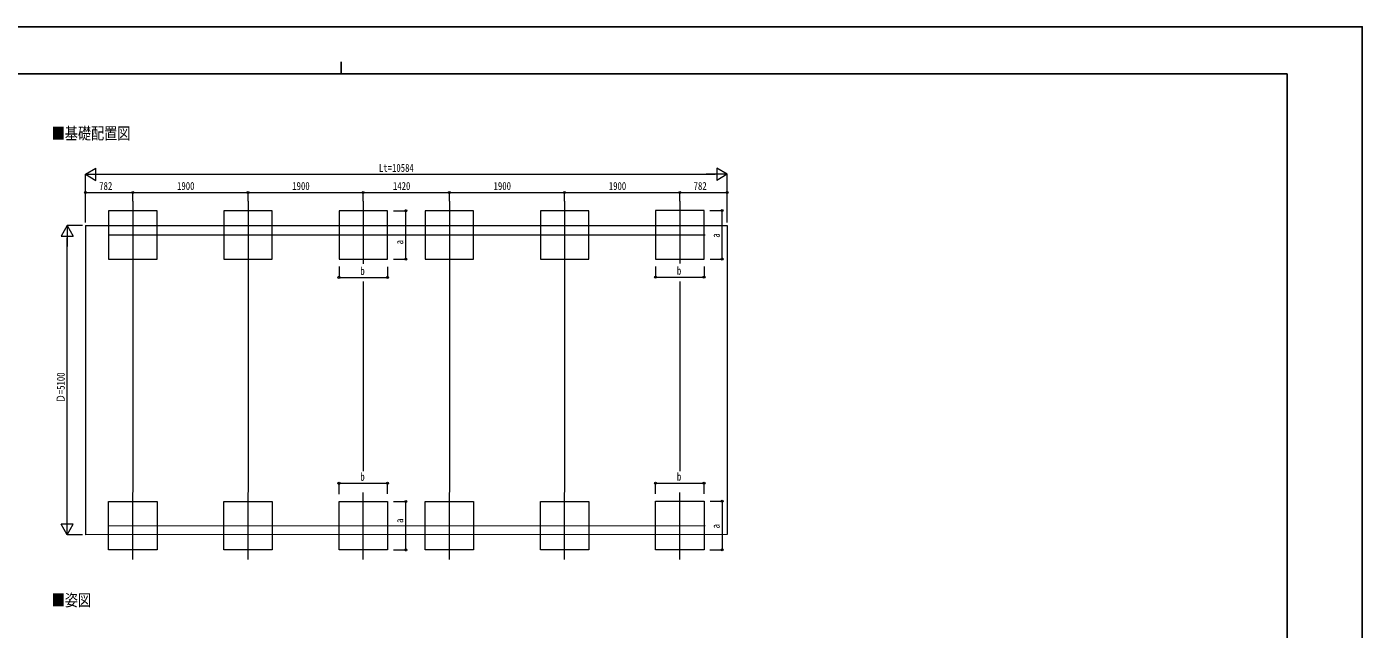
# Model space of a CAD drawing. Units: millimetres, scale not verified. Extents: x -16820 to 16820, y -11880 to 11880.
# Drawn here: x -5205 to 16820, y 1941 to 11880 of the extents above; entities that cross this region are included whole.
import ezdxf
from ezdxf.enums import TextEntityAlignment as Align

# ---------------------------------------------------------------- set-up
doc = ezdxf.new("R2010")
doc.units = ezdxf.units.MM
doc.header["$LTSCALE"] = 40
doc.layers.add('0-2_USER1', color=92, linetype='Continuous')
doc.layers.add('0-7_YKK_ZWAK', color=134, linetype='Continuous')
for name, color, linetype, lineweight in [('0-3_YKK_12', 40, 'Continuous', 18), ('0-5_YKK_A1', 120, 'Continuous', 18), ('0-6_YKK_D', 200, 'Continuous', 18)]:
    doc.layers.add(name, color=color, linetype=linetype, lineweight=lineweight)
doc.styles.add('ＭＳ ゴシック', font='')
doc.styles.get('ＭＳ ゴシック').set_extended_font_data('MS Gothic')

msp = doc.modelspace()

# ---------------------------------------------------------------- linework, layer by layer
at = {"layer": '0-3_YKK_12'}
for p, q in [((-3455.01, 9001.41), (-3455.01, 7894.75)), ((-1555.01, 9001.41), (-1555.01, 7894.75)), ((344.99, 9001.41), (344.99, 7969.75)), ((1764.99, 9001.13), (1764.99, 7894.47)), ((3664.99, 9001.13), (3664.99, 7894.47)), ((5564.99, 9004.06), (5564.99, 7972.41)), ((-3863.48, 8445.15), (5983.29, 8447.8)), ((-3455.01, 3092.97), (-3455.01, 4199.63)), ((-1555.01, 3092.97), (-1555.01, 4199.63)), ((344.99, 3092.97), (344.99, 4199.63)), ((1764.99, 3092.69), (1764.99, 4199.34)), ((3664.99, 3092.69), (3664.99, 4199.34)), ((5564.99, 3092.69), (5564.99, 4199.34)), ((-3863.48, 3649.23), (5983.29, 3651.88))]:
    msp.add_line(p, q, dxfattribs=at)
at = {"layer": '0-5_YKK_A1'}
for p, q in [((-4237.01, 8600), (6346.99, 8602.65)), ((-4237.01, 8600), (-4237.01, 3500)), ((6346.99, 8602.65), (6346.99, 3502.65)), ((6346.99, 3502.65), (-4237.01, 3500))]:
    msp.add_line(p, q, dxfattribs=at)
for points in [[(-3854.8, 8045.15), (-3054.81, 8045.15), (-3054.81, 8845.15), (-3854.8, 8845.15)], [(-1954.81, 8045.15), (-1154.81, 8045.15), (-1154.81, 8845.15), (-1954.81, 8845.15)], [(-54.81, 8045.15), (745.19, 8045.15), (745.19, 8845.15), (-54.81, 8845.15)], [(1365.19, 8044.87), (2165.19, 8044.87), (2165.19, 8844.87), (1365.19, 8844.87)], [(3265.19, 8044.87), (4065.19, 8044.87), (4065.19, 8844.87), (3265.19, 8844.87)], [(5165.19, 8047.8), (5965.19, 8047.8), (5965.19, 8847.8), (5165.19, 8847.8)], [(-3854.8, 4049.23), (-3054.81, 4049.23), (-3054.81, 3249.23), (-3854.8, 3249.23)], [(-1954.81, 4049.23), (-1154.81, 4049.23), (-1154.81, 3249.23), (-1954.81, 3249.23)], [(-54.81, 4049.23), (745.19, 4049.23), (745.19, 3249.23), (-54.81, 3249.23)], [(1365.19, 4048.95), (2165.19, 4048.95), (2165.19, 3248.95), (1365.19, 3248.95)], [(3265.19, 4048.95), (4065.19, 4048.95), (4065.19, 3248.95), (3265.19, 3248.95)], [(5165.19, 4051.88), (5965.19, 4051.88), (5965.19, 3251.88), (5165.19, 3251.88)]]:
    msp.add_lwpolyline(points, close=True, dxfattribs=at)
at = {"layer": '0-6_YKK_D'}
for p, q in [((-4237.01, 9445.15), (-4063.8, 9545.15)), ((-4063.8, 9345.15), (-4063.8, 9545.15)), ((6346.99, 9445.15), (6173.79, 9545.15)), ((6173.79, 9545.15), (6173.79, 9345.15)), ((-4237.01, 8650), (-4237.01, 9446.15)), ((-4237.01, 9445.15), (-4063.8, 9345.15)), ((-4237.01, 9445.15), (-3890.59, 9445.15)), ((-4037.01, 9445.15), (6146.99, 9445.15)), ((6346.99, 9445.15), (6000.58, 9445.15)), ((6346.99, 9445.15), (6173.79, 9345.15)), ((6346.99, 8653.65), (6346.99, 9446.15)), ((-4237.01, 8650), (-4237.01, 9146.15)), ((-4237.01, 9145.15), (-3455.01, 9145.15)), ((-3455.01, 9002.41), (-3455.01, 9146.15)), ((-3455.01, 9002.41), (-3455.01, 9146.15)), ((-3455.01, 9145.15), (-1555.01, 9145.15)), ((-1555.01, 9002.41), (-1555.01, 9146.15)), ((-1555.01, 9002.41), (-1555.01, 9146.15)), ((-1555.01, 9145.15), (344.99, 9145.15)), ((344.99, 9002.41), (344.99, 9146.15)), ((344.99, 9002.41), (344.99, 9146.15)), ((344.99, 9145.15), (1764.99, 9145.15)), ((1764.99, 9002.13), (1764.99, 9146.15)), ((1764.99, 9002.13), (1764.99, 9146.15)), ((1764.99, 9145.15), (3664.99, 9145.15)), ((3664.99, 9002.13), (3664.99, 9146.15)), ((3664.99, 9005.06), (3664.99, 9146.15)), ((3664.99, 9145.15), (5564.99, 9145.15)), ((5564.99, 9005.06), (5564.99, 9146.15)), ((5564.99, 9005.06), (5564.99, 9146.15)), ((5564.99, 9145.15), (6346.99, 9145.15)), ((6346.99, 8652.65), (6346.99, 9146.15)), ((841.93, 8845.15), (1047.19, 8845.15)), ((1046.19, 8045.15), (1046.19, 8845.15)), ((6060.93, 8847.8), (6266.19, 8847.8)), ((6265.19, 8047.8), (6265.19, 8847.8)), ((-4537.01, 8600), (-4637.01, 8426.79)), ((-4287.01, 8600), (-4538.01, 8600)), ((-4537.01, 8600), (-4437.01, 8426.79)), ((-4537.01, 8600), (-4537.01, 8253.59)), ((-4637.01, 8426.79), (-4437.01, 8426.79)), ((-4537.01, 3700), (-4537.01, 8400)), ((846.02, 8045.15), (1047.19, 8045.15)), ((6066.02, 8047.8), (6266.19, 8047.8)), ((-3455.01, 7894.25), (-3455.01, 4200.13)), ((-1555.01, 7894.25), (-1555.01, 4200.13)), ((-54.81, 7923.06), (-54.81, 7744.15)), ((-54.81, 7745.15), (745.19, 7745.15)), ((745.19, 7921.13), (745.19, 7744.15)), ((1764.99, 7893.97), (1764.99, 4199.84)), ((3664.99, 7893.97), (3664.99, 4199.84)), ((5165.19, 7925.71), (5165.19, 7746.8)), ((5165.19, 7747.8), (5965.19, 7747.8)), ((5965.19, 7923.78), (5965.19, 7746.8)), ((344.99, 7676.52), (344.99, 4547.39)), ((5564.99, 7679.17), (5564.99, 4550.04)), ((-54.81, 4171.32), (-54.81, 4350.23)), ((-54.81, 4349.23), (745.19, 4349.23)), ((745.19, 4173.25), (745.19, 4350.23)), ((5165.19, 4173.97), (5165.19, 4352.88)), ((5165.19, 4351.88), (5965.19, 4351.88)), ((5965.19, 4175.9), (5965.19, 4352.88)), ((841.93, 4049.23), (1047.19, 4049.23)), ((1046.19, 3249.23), (1046.19, 4049.23)), ((6066.02, 4051.88), (6266.19, 4051.88)), ((6265.19, 4051.88), (6265.19, 3251.88)), ((-4537.01, 3500), (-4537.01, 3846.41)), ((-4537.01, 3500), (-4637.01, 3673.21)), ((-4437.01, 3673.21), (-4637.01, 3673.21)), ((-4537.01, 3500), (-4437.01, 3673.21)), ((-4287.01, 3500), (-4538.01, 3500)), ((846.02, 3249.23), (1047.19, 3249.23)), ((6060.93, 3251.88), (6266.19, 3251.88))]:
    msp.add_line(p, q, dxfattribs=at)
for centre in [(-4237.01, 9145.15), (-3455.01, 9145.15), (-3455.01, 9145.15), (-1555.01, 9145.15), (-1555.01, 9145.15), (344.99, 9145.15), (344.99, 9145.15), (1764.99, 9145.15), (1764.99, 9145.15), (3664.99, 9145.15), (3664.99, 9145.15), (5564.99, 9145.15), (5564.99, 9145.15), (6346.99, 9145.15), (1046.19, 8845.15), (6265.19, 8847.8), (1046.19, 8045.15), (6265.19, 8047.8), (-54.81, 7745.15), (745.19, 7745.15), (5165.19, 7747.8), (5965.19, 7747.8), (-54.81, 4349.23), (745.19, 4349.23), (5165.19, 4351.88), (5965.19, 4351.88), (1046.19, 4049.23), (6265.19, 4051.88), (1046.19, 3249.23), (6265.19, 3251.88)]:
    msp.add_circle(centre, 17, dxfattribs=at)
at = {"layer": '0-7_YKK_ZWAK'}
for p, q in [((-19.92, 11300), (-19.92, 11100)), ((15580.08, 11100), (-15619.92, 11100)), ((15580.08, 11100), (15580.08, -10100))]:
    msp.add_line(p, q, dxfattribs=at)
msp.add_lwpolyline([(-16820, -11880), (16820, -11880), (16820, 11880), (-16820, 11880)], close=True, dxfattribs=at)

# ---------------------------------------------------------------- texts
at = {"layer": '0-2_USER1', "style": 'ＭＳ ゴシック', "width": 0.8}
for s, p in [('■基礎配置図', (-4791.8, 9963)), ('■姿図', (-4791.8, 2263))]:
    msp.add_text(s, height=197.9, dxfattribs=at).set_placement(p, align=Align.BOTTOM_LEFT)
at = {"layer": '0-6_YKK_D', "style": 'ＭＳ ゴシック', "width": 0.8}
for s, p in [('Lt=10584', (603.79, 9446.15)), ('782', (-4009.21, 9147.37)), ('1900', (-2725.81, 9147.37)), ('1900', (-825.81, 9147.37)), ('1420', (834.19, 9147.37)), ('1900', (2494.19, 9146.81)), ('1900', (4394.19, 9146.81)), ('782', (5792.79, 9147.37)), ('b', (297.19, 7746.81)), ('b', (5517.19, 7749.47)), ('b', (297.19, 4350.9)), ('b', (5517.19, 4353.55))]:
    msp.add_text(s, height=132, dxfattribs=at).set_placement(p, align=Align.BOTTOM_LEFT)
for s, p in [('a', (6263.53, 8399.8)), ('a', (1044.53, 8288.84)), ('Ｄ=5100', (-4538.01, 5670.8)), ('a', (1044.53, 3694.72)), ('a', (6263.53, 3603.88))]:
    msp.add_text(s, height=132, rotation=90, dxfattribs=at).set_placement(p, align=Align.BOTTOM_LEFT)

doc.saveas('drawing.dxf')
